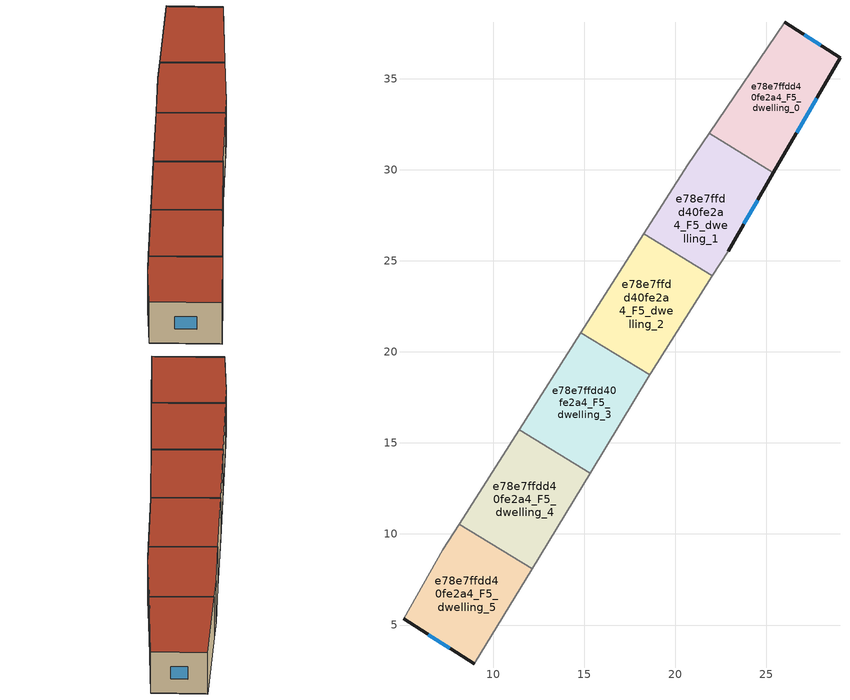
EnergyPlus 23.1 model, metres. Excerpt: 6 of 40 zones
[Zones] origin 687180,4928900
e78e7ffdd40fe2a4_F5_dwelling_0
 floor to e78e7ffdd40fe2a4_F4_dwelling_0 (EU_floor_Construction): 25.4,29.84 29.05,36.16 26.02,38.13 21.86,32.01 z15
 wall outside (EU_wall_Construction): 26.02,38.13 29.05,36.16 25.4,29.84 z15:18
 wall to e78e7ffdd40fe2a4_F5_dwelling_1 (EU_wall_Construction): 25.4,29.84 21.86,32.01 z15:18
 wall adiabatic (EU_wall_Construction): 21.86,32.01 26.02,38.13 z15:18
 window (EU_Window_Construction): 27.09,37.44 27.99,36.85 / 27.77,33.94 26.68,32.05 z16.05:16.95
 roof outside (EU_roof_Construction): 29.05,36.16 25.4,29.84 21.86,32.01 26.02,38.13 z18
e78e7ffdd40fe2a4_F5_dwelling_1
 floor to e78e7ffdd40fe2a4_F4_dwelling_1 (EU_floor_Construction): 22.9,25.54 25.4,29.84 21.86,32.01 20.69,30.3 18.28,26.49 22.04,24.18 z15
 wall outside (EU_wall_Construction): 25.4,29.84 22.9,25.54 z15:18
 wall adiabatic (EU_wall_Construction): 22.9,25.54 22.04,24.18 / 18.28,26.49 20.69,30.3 21.86,32.01 z15:18
 wall to e78e7ffdd40fe2a4_F5_dwelling_2 (EU_wall_Construction): 22.04,24.18 18.28,26.49 z15:18
 window (EU_Window_Construction): 24.52,28.33 23.78,27.05 z16.05:16.95
 roof outside (EU_roof_Construction): 25.4,29.84 22.9,25.54 22.04,24.18 18.28,26.49 20.69,30.3 21.86,32.01 z18
e78e7ffdd40fe2a4_F5_dwelling_2
 floor to e78e7ffdd40fe2a4_F4_dwelling_2 (EU_floor_Construction): 18.65,18.83 22.04,24.18 18.28,26.49 14.82,21.06 18.6,18.74 z15
 wall adiabatic (EU_wall_Construction): 14.82,21.06 18.28,26.49 / 22.04,24.18 18.65,18.83 18.6,18.74 z15:18
 wall to e78e7ffdd40fe2a4_F5_dwelling_3 (EU_wall_Construction): 18.6,18.74 14.82,21.06 z15:18
 roof outside (EU_roof_Construction): 22.04,24.18 18.65,18.83 18.6,18.74 14.82,21.06 18.28,26.49 z18
e78e7ffdd40fe2a4_F5_dwelling_3
 floor to e78e7ffdd40fe2a4_F4_dwelling_3 (EU_floor_Construction): 15.32,13.33 18.6,18.74 14.82,21.06 11.43,15.73 z15
 wall adiabatic (EU_wall_Construction): 18.6,18.74 15.32,13.33 / 11.43,15.73 14.82,21.06 z15:18
 wall to e78e7ffdd40fe2a4_F5_dwelling_4 (EU_wall_Construction): 15.32,13.33 11.43,15.73 z15:18
 roof outside (EU_roof_Construction): 18.6,18.74 15.32,13.33 11.43,15.73 14.82,21.06 z18
e78e7ffdd40fe2a4_F5_dwelling_4
 floor to e78e7ffdd40fe2a4_F4_dwelling_4 (EU_floor_Construction): 12.14,8.08 15.32,13.33 11.43,15.73 8.13,10.54 z15
 wall adiabatic (EU_wall_Construction): 15.32,13.33 12.14,8.08 / 8.13,10.54 11.43,15.73 z15:18
 wall to e78e7ffdd40fe2a4_F5_dwelling_5 (EU_wall_Construction): 12.14,8.08 8.13,10.54 z15:18
 roof outside (EU_roof_Construction): 15.32,13.33 12.14,8.08 8.13,10.54 11.43,15.73 z18
e78e7ffdd40fe2a4_F5_dwelling_5
 floor to e78e7ffdd40fe2a4_F4_dwelling_5 (EU_floor_Construction): 8.97,2.86 12.14,8.08 8.13,10.54 7.23,9.14 5.07,5.34 z15
 wall outside (EU_wall_Construction): 8.97,2.86 5.07,5.34 z15:18
 wall adiabatic (EU_wall_Construction): 12.14,8.08 8.97,2.86 / 5.07,5.34 7.23,9.14 8.13,10.54 z15:18
 window (EU_Window_Construction): 7.61,3.73 6.44,4.47 z16.05:16.95
 roof outside (EU_roof_Construction): 12.14,8.08 8.97,2.86 5.07,5.34 7.23,9.14 8.13,10.54 z18
[Building]
EU S2 Campaign: North Axis=0; Terrain=City; Solar Distribution=FullExterior
[Site:Location]
Bologna: Latitude=44.5; Longitude=11.25; Time Zone=1; Elevation=37
[SizingPeriod:WeatherFileDays]
AnnualSizingPeriod: Begin Month=1; Begin Day of Month=1; End Month=12; End Day of Month=31; Day of Week for Start Day=Monday; Use Weather File Daylight Saving Period=No; Use Weather File Rain and Snow Indicators=No
[MATERIAL]
EU_InternalMass_Material: Roughness=MediumRough; Thickness=0.1; Conductivity=1; Density=1800; Specific Heat=900; Thermal Absorptance=0.9; Solar Absorptance=0.7; Visible Absorptance=0.7
[MATERIAL:NOMASS] Roughness=MediumRough; Thermal Absorptance=0.9; Solar Absorptance=0.7; Visible Absorptance=0.7
Name | Thermal Resistance
EU_wall_NoMass | 0.890213
EU_roof_NoMass | 0.636128
EU_floor_NoMass | 0.79516
[WINDOWMATERIAL:SIMPLEGLAZINGSYSTEM]
EU_Window_SimpleGlazing: UFactor=4.49146; Solar Heat Gain Coefficient=0.85; Visible Transmittance=0.85
[CONSTRUCTION]
EU_wall_Construction: EU_wall_NoMass
EU_roof_Construction: EU_roof_NoMass
EU_floor_Construction: EU_floor_NoMass
EU_InternalMass_Construction: EU_InternalMass_Material
EU_Window_Construction: EU_Window_SimpleGlazing
[ZONE] Type=1; Multiplier=1; Ceiling Height=autocalculate; Floor Area=autocalculate; Part of Total Floor Area=Yes
Name | Volume
e78e7ffdd40fe2a4_F5_dwelling_0 | 85.5066
e78e7ffdd40fe2a4_F5_dwelling_1 | 85.489
e78e7ffdd40fe2a4_F5_dwelling_2 | 85.5029
e78e7ffdd40fe2a4_F5_dwelling_3 | 85.4912
e78e7ffdd40fe2a4_F5_dwelling_4 | 85.5051
e78e7ffdd40fe2a4_F5_dwelling_5 | 85.4941
[INTERNALMASS] Construction=EU_InternalMass_Construction
Name | Zone or ZoneList | Surface Area
e78e7ffdd40fe2a4_F5_dwelling_0_EU_InternalMass | e78e7ffdd40fe2a4_F5_dwelling_0 | 28.5024
e78e7ffdd40fe2a4_F5_dwelling_1_EU_InternalMass | e78e7ffdd40fe2a4_F5_dwelling_1 | 28.4962
e78e7ffdd40fe2a4_F5_dwelling_2_EU_InternalMass | e78e7ffdd40fe2a4_F5_dwelling_2 | 28.5007
e78e7ffdd40fe2a4_F5_dwelling_3_EU_InternalMass | e78e7ffdd40fe2a4_F5_dwelling_3 | 28.4968
e78e7ffdd40fe2a4_F5_dwelling_4_EU_InternalMass | e78e7ffdd40fe2a4_F5_dwelling_4 | 28.5018
e78e7ffdd40fe2a4_F5_dwelling_5_EU_InternalMass | e78e7ffdd40fe2a4_F5_dwelling_5 | 28.4985
[OTHEREQUIPMENT] Fuel Type=Electricity; Design Level Calculation Method=Watts/Area; Power per Zone Floor Area=1; Fraction Latent=0; Fraction Radiant=0; Fraction Lost=0; Carbon Dioxide Generation Rate=0; EndUse Subcategory=EU_Step8_InternalGains
Name | Zone or ZoneList or Space or SpaceList | Schedule
EU_Step8_InternalGain_e78e7ffdd40fe2a4_F5_dwelling_0_f000 | e78e7ffdd40fe2a4_F5_dwelling_0 | EU_Step8_GainSchedule_e78e7ffdd40fe2a4_F5_dwelling_0_f000
EU_Step8_InternalGain_e78e7ffdd40fe2a4_F5_dwelling_1_f000 | e78e7ffdd40fe2a4_F5_dwelling_1 | EU_Step8_GainSchedule_e78e7ffdd40fe2a4_F5_dwelling_1_f000
EU_Step8_InternalGain_e78e7ffdd40fe2a4_F5_dwelling_2_f000 | e78e7ffdd40fe2a4_F5_dwelling_2 | EU_Step8_GainSchedule_e78e7ffdd40fe2a4_F5_dwelling_2_f000
EU_Step8_InternalGain_e78e7ffdd40fe2a4_F5_dwelling_3_f000 | e78e7ffdd40fe2a4_F5_dwelling_3 | EU_Step8_GainSchedule_e78e7ffdd40fe2a4_F5_dwelling_3_f000
EU_Step8_InternalGain_e78e7ffdd40fe2a4_F5_dwelling_4_f000 | e78e7ffdd40fe2a4_F5_dwelling_4 | EU_Step8_GainSchedule_e78e7ffdd40fe2a4_F5_dwelling_4_f000
EU_Step8_InternalGain_e78e7ffdd40fe2a4_F5_dwelling_5_f000 | e78e7ffdd40fe2a4_F5_dwelling_5 | EU_Step8_GainSchedule_e78e7ffdd40fe2a4_F5_dwelling_5_f000
[ZONEVENTILATION:DESIGNFLOWRATE] Schedule=EU_AlwaysOn; Design Flow Rate Calculation Method=AirChanges/Hour; Air Changes per Hour=0.718634; Ventilation Type=Natural; Fan Pressure Rise=0; Fan Total Efficiency=1; Constant Term Coefficient=1; Temperature Term Coefficient=0; Velocity Term Coefficient=0; Velocity Squared Term Coefficient=0; Minimum Indoor Temperature=-100; Maximum Indoor Temperature=100; Delta Temperature=-100; Minimum Outdoor Temperature=-100; Maximum Outdoor Temperature=100; Maximum Wind Speed=40
Name | Zone or ZoneList or Space or SpaceList
EU_ConstantAir_e78e7ffdd40fe2a4_F5_dwelling_0 | e78e7ffdd40fe2a4_F5_dwelling_0
EU_ConstantAir_e78e7ffdd40fe2a4_F5_dwelling_1 | e78e7ffdd40fe2a4_F5_dwelling_1
EU_ConstantAir_e78e7ffdd40fe2a4_F5_dwelling_2 | e78e7ffdd40fe2a4_F5_dwelling_2
EU_ConstantAir_e78e7ffdd40fe2a4_F5_dwelling_3 | e78e7ffdd40fe2a4_F5_dwelling_3
EU_ConstantAir_e78e7ffdd40fe2a4_F5_dwelling_4 | e78e7ffdd40fe2a4_F5_dwelling_4
EU_ConstantAir_e78e7ffdd40fe2a4_F5_dwelling_5 | e78e7ffdd40fe2a4_F5_dwelling_5
[HVACTEMPLATE:THERMOSTAT] Constant Heating Setpoint=20; Constant Cooling Setpoint=50
EU_HeatOnly_e78e7ffdd40fe2a4_F0_dwelling_0; EU_HeatOnly_e78e7ffdd40fe2a4_F0_dwelling_1; EU_HeatOnly_e78e7ffdd40fe2a4_F0_dwelling_2; EU_HeatOnly_e78e7ffdd40fe2a4_F0_dwelling_3; EU_HeatOnly_e78e7ffdd40fe2a4_F0_dwelling_4; EU_HeatOnly_e78e7ffdd40fe2a4_F0_dwelling_5; EU_HeatOnly_e78e7ffdd40fe2a4_F0_dwelling_6; EU_HeatOnly_e78e7ffdd40fe2a4_F1_dwelling_0; EU_HeatOnly_e78e7ffdd40fe2a4_F1_dwelling_1; EU_HeatOnly_e78e7ffdd40fe2a4_F1_dwelling_2; EU_HeatOnly_e78e7ffdd40fe2a4_F1_dwelling_3; EU_HeatOnly_e78e7ffdd40fe2a4_F1_dwelling_4; EU_HeatOnly_e78e7ffdd40fe2a4_F1_dwelling_5; EU_HeatOnly_e78e7ffdd40fe2a4_F1_dwelling_6; EU_HeatOnly_e78e7ffdd40fe2a4_F2_dwelling_0; EU_HeatOnly_e78e7ffdd40fe2a4_F2_dwelling_1; EU_HeatOnly_e78e7ffdd40fe2a4_F2_dwelling_2; EU_HeatOnly_e78e7ffdd40fe2a4_F2_dwelling_3; EU_HeatOnly_e78e7ffdd40fe2a4_F2_dwelling_4; EU_HeatOnly_e78e7ffdd40fe2a4_F2_dwelling_5; EU_HeatOnly_e78e7ffdd40fe2a4_F2_dwelling_6; EU_HeatOnly_e78e7ffdd40fe2a4_F3_dwelling_0; EU_HeatOnly_e78e7ffdd40fe2a4_F3_dwelling_1; EU_HeatOnly_e78e7ffdd40fe2a4_F3_dwelling_2; EU_HeatOnly_e78e7ffdd40fe2a4_F3_dwelling_3; EU_HeatOnly_e78e7ffdd40fe2a4_F3_dwelling_4; EU_HeatOnly_e78e7ffdd40fe2a4_F3_dwelling_5; EU_HeatOnly_e78e7ffdd40fe2a4_F3_dwelling_6; EU_HeatOnly_e78e7ffdd40fe2a4_F4_dwelling_0; EU_HeatOnly_e78e7ffdd40fe2a4_F4_dwelling_1; EU_HeatOnly_e78e7ffdd40fe2a4_F4_dwelling_2; EU_HeatOnly_e78e7ffdd40fe2a4_F4_dwelling_3; EU_HeatOnly_e78e7ffdd40fe2a4_F4_dwelling_4; EU_HeatOnly_e78e7ffdd40fe2a4_F4_dwelling_5; EU_HeatOnly_e78e7ffdd40fe2a4_F5_dwelling_0; EU_HeatOnly_e78e7ffdd40fe2a4_F5_dwelling_1; EU_HeatOnly_e78e7ffdd40fe2a4_F5_dwelling_2; EU_HeatOnly_e78e7ffdd40fe2a4_F5_dwelling_3; EU_HeatOnly_e78e7ffdd40fe2a4_F5_dwelling_4; EU_HeatOnly_e78e7ffdd40fe2a4_F5_dwelling_5
[HVACTEMPLATE:ZONE:IDEALLOADSAIRSYSTEM] System Availability Schedule=EU_AlwaysOn; Maximum Heating Supply Air Temperature=50; Minimum Cooling Supply Air Temperature=13; Maximum Heating Supply Air Humidity Ratio=0.0156; Minimum Cooling Supply Air Humidity Ratio=0.0077; Heating Limit=NoLimit; Cooling Limit=NoLimit; Heating Availability Schedule=EU_AlwaysOn; Cooling Availability Schedule=EU_CoolingOff; Dehumidification Control Type=ConstantSensibleHeatRatio; Cooling Sensible Heat Ratio=0.7; Dehumidification Setpoint=60; Humidification Control Type=None; Humidification Setpoint=30; Outdoor Air Method=None; Outdoor Air Flow Rate per Person=0.00944; Outdoor Air Flow Rate per Zone Floor Area=0; Outdoor Air Flow Rate per Zone=0; Demand Controlled Ventilation Type=None; Outdoor Air Economizer Type=NoEconomizer; Heat Recovery Type=None; Sensible Heat Recovery Effectiveness=0.7; Latent Heat Recovery Effectiveness=0.65
Name | Template Thermostat
e78e7ffdd40fe2a4_F5_dwelling_0 | EU_HeatOnly_e78e7ffdd40fe2a4_F5_dwelling_0
e78e7ffdd40fe2a4_F5_dwelling_1 | EU_HeatOnly_e78e7ffdd40fe2a4_F5_dwelling_1
e78e7ffdd40fe2a4_F5_dwelling_2 | EU_HeatOnly_e78e7ffdd40fe2a4_F5_dwelling_2
e78e7ffdd40fe2a4_F5_dwelling_3 | EU_HeatOnly_e78e7ffdd40fe2a4_F5_dwelling_3
e78e7ffdd40fe2a4_F5_dwelling_4 | EU_HeatOnly_e78e7ffdd40fe2a4_F5_dwelling_4
e78e7ffdd40fe2a4_F5_dwelling_5 | EU_HeatOnly_e78e7ffdd40fe2a4_F5_dwelling_5
[SIZING:ZONE] Zone Cooling Design Supply Air Temperature Input Method=SupplyAirTemperature; Zone Cooling Design Supply Air Temperature=13; Zone Heating Design Supply Air Temperature Input Method=SupplyAirTemperature; Zone Heating Design Supply Air Temperature=50; Zone Cooling Design Supply Air Humidity Ratio=0.008; Zone Heating Design Supply Air Humidity Ratio=0.008; Cooling Design Air Flow Method=DesignDay; Cooling Design Air Flow Rate=0; Cooling Minimum Air Flow per Zone Floor Area=0.000762; Cooling Minimum Air Flow=0; Cooling Minimum Air Flow Fraction=0.2; Heating Design Air Flow Method=DesignDay; Heating Design Air Flow Rate=0; Heating Maximum Air Flow per Zone Floor Area=0.002032; Heating Maximum Air Flow=0.141576; Heating Maximum Air Flow Fraction=0.3; Account for Dedicated Outdoor Air System=No; Dedicated Outdoor Air System Control Strategy=NeutralSupplyAir; Dedicated Outdoor Air Low Setpoint Temperature for Design=autosize; Dedicated Outdoor Air High Setpoint Temperature for Design=autosize; Zone Load Sizing Method=Sensible Load Only No Latent Load; Zone Latent Cooling Design Supply Air Humidity Ratio Input Method=HumidityRatioDifference; Zone Cooling Design Supply Air Humidity Ratio Difference=0.005; Zone Latent Heating Design Supply Air Humidity Ratio Input Method=HumidityRatioDifference; Zone Humidification Design Supply Air Humidity Ratio Difference=0.005
e78e7ffdd40fe2a4_F5_dwelling_0; e78e7ffdd40fe2a4_F5_dwelling_1; e78e7ffdd40fe2a4_F5_dwelling_2; e78e7ffdd40fe2a4_F5_dwelling_3; e78e7ffdd40fe2a4_F5_dwelling_4; e78e7ffdd40fe2a4_F5_dwelling_5
[SCHEDULE:CONSTANT]
Name | Hourly Value
EU_AlwaysOn | 1
EU_CoolingOff | 0
[SCHEDULE:FILE] Column Number=1; Rows to Skip at Top=0; Number of Hours of Data=8760; Column Separator=Comma; Interpolate to Timestep=No; Minutes per Item=60; Adjust Schedule for Daylight Savings=Yes
Name | File
EU_Step8_GainSchedule_e78e7ffdd40fe2a4_F5_dwelling_0_f000 | ../../schedules/e78e7ffdd40fe2a4/e78e7ffdd40fe2a4_F5_dwelling_0_f000_gain.csv
EU_Step8_GainSchedule_e78e7ffdd40fe2a4_F5_dwelling_1_f000 | ../../schedules/e78e7ffdd40fe2a4/e78e7ffdd40fe2a4_F5_dwelling_1_f000_gain.csv
EU_Step8_GainSchedule_e78e7ffdd40fe2a4_F5_dwelling_2_f000 | ../../schedules/e78e7ffdd40fe2a4/e78e7ffdd40fe2a4_F5_dwelling_2_f000_gain.csv
EU_Step8_GainSchedule_e78e7ffdd40fe2a4_F5_dwelling_3_f000 | ../../schedules/e78e7ffdd40fe2a4/e78e7ffdd40fe2a4_F5_dwelling_3_f000_gain.csv
EU_Step8_GainSchedule_e78e7ffdd40fe2a4_F5_dwelling_4_f000 | ../../schedules/e78e7ffdd40fe2a4/e78e7ffdd40fe2a4_F5_dwelling_4_f000_gain.csv
EU_Step8_GainSchedule_e78e7ffdd40fe2a4_F5_dwelling_5_f000 | ../../schedules/e78e7ffdd40fe2a4/e78e7ffdd40fe2a4_F5_dwelling_5_f000_gain.csv
